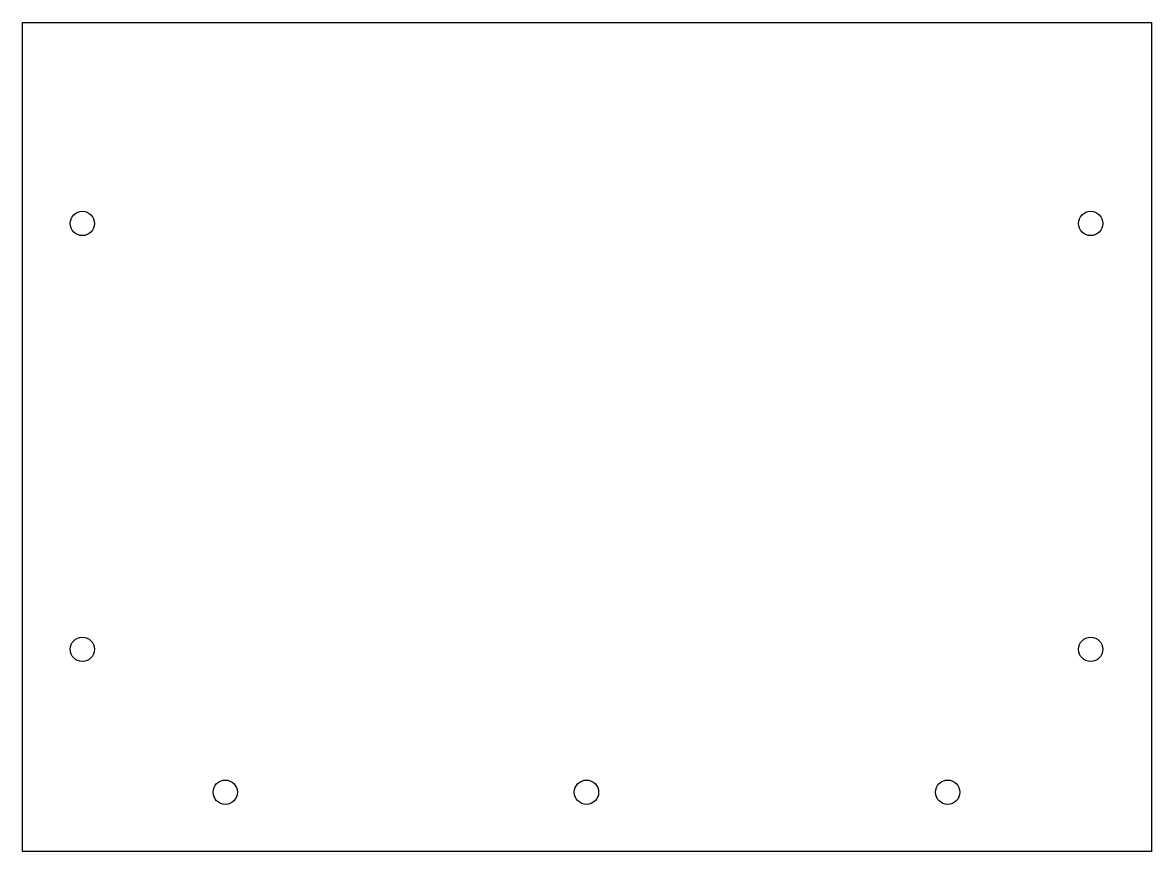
# Model space of a CAD drawing. Header units: millimetres. Extents: x 0 to 395, y -145 to 145.
import ezdxf

# ---------------------------------------------------------------- set-up
doc = ezdxf.new("R2010")
doc.units = ezdxf.units.MM
doc.header["$LTSCALE"] = 10
doc.layers.add('GRAPHICS', color=1, linetype='Continuous')
doc.layers.add('MEMBERS', color=5, linetype='Continuous')

msp = doc.modelspace()

# ---------------------------------------------------------------- linework, layer by layer
at = {"layer": 'GRAPHICS', "color": 5, "linetype": 'Continuous'}
for centre in [(20.9, 74.71), (373.66, 74.71), (20.9, -74.29), (373.66, -74.29), (70.9, -124.29), (197.28, -124.29), (323.66, -124.29)]:
    msp.add_circle(centre, 4.25, dxfattribs=at)
at = {"layer": 'MEMBERS', "color": 3, "linetype": 'Continuous'}
for p, q in [((0, -145), (0, 145)), ((0, 145), (394.92, 145)), ((394.92, 145), (394.92, -145)), ((394.92, -145), (0, -145))]:
    msp.add_line(p, q, dxfattribs=at)

doc.saveas('drawing.dxf')
